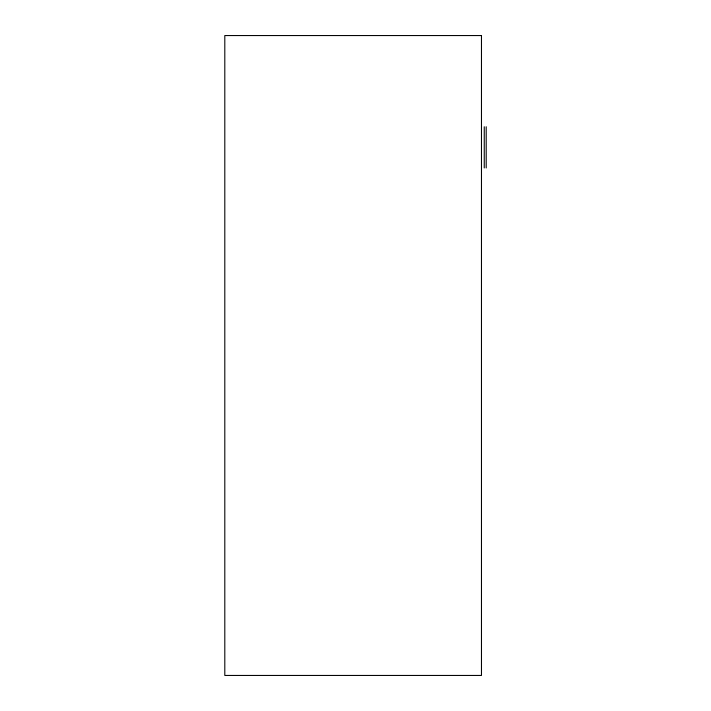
<?xml version="1.0" encoding="UTF-8"?>
<svg xmlns="http://www.w3.org/2000/svg" width="711" height="711" viewBox="0 0 711 711"><rect width="100%" height="100%" fill="white"/><g stroke="black" fill="none" stroke-linecap="round" stroke-linejoin="round"><path stroke-width="1.07" d="M486.2 126.762L486.2 167.956M484.253 126.762L484.253 167.956M481.471 35.55L224.8 35.55L224.8 675.45L481.471 675.45L481.471 35.55"/></g></svg>
